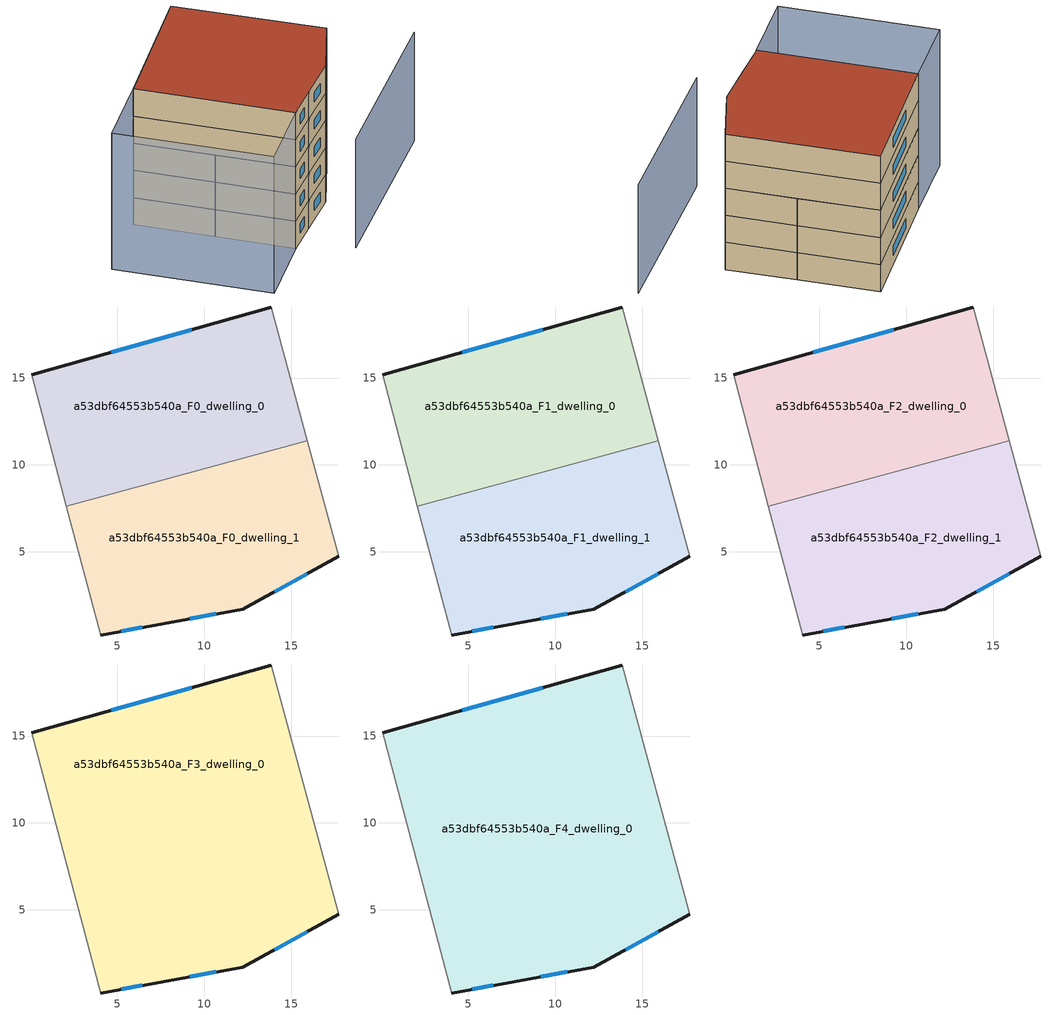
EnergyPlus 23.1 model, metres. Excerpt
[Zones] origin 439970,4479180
a53dbf64553b540a_F0_dwelling_0
 floor ground (EU_floor_Construction): 13.84,19.08 15.93,11.39 2.07,7.64 0.07,15.17 z0
 wall outside (EU_wall_Construction): 13.84,19.08 0.07,15.17 z0:3
 wall adiabatic (EU_wall_Construction): 0.07,15.17 2.07,7.64 / 15.93,11.39 13.84,19.08 z0:3
 wall to a53dbf64553b540a_F0_dwelling_1 (EU_wall_Construction): 2.07,7.64 15.93,11.39 z0:3
 window (EU_Window_Construction): 9.28,17.79 4.63,16.47 z0.99:2.01
a53dbf64553b540a_F0_dwelling_1
 floor ground (EU_floor_Construction): 15.93,11.39 17.73,4.74 12.21,1.71 7.63,0.87 4.03,0.22 2.07,7.64 z0
 wall outside (EU_wall_Construction): 4.03,0.22 7.63,0.87 12.21,1.71 17.73,4.74 z0:3
 wall adiabatic (EU_wall_Construction): 17.73,4.74 15.93,11.39 / 2.07,7.64 4.03,0.22 z0:3
 window (EU_Window_Construction): 14.04,2.72 15.9,3.74 / 9.15,1.15 10.69,1.43 / 5.23,0.44 6.44,0.66 z0.99:2.01
a53dbf64553b540a_F1_dwelling_0
 floor to a53dbf64553b540a_F0_dwelling_0 (EU_floor_Construction): 13.84,19.08 15.93,11.39 2.07,7.64 0.07,15.17 z3
 wall outside (EU_wall_Construction): 13.84,19.08 0.07,15.17 z3:6
 wall adiabatic (EU_wall_Construction): 0.07,15.17 2.07,7.64 / 15.93,11.39 13.84,19.08 z3:6
 wall to a53dbf64553b540a_F1_dwelling_1 (EU_wall_Construction): 2.07,7.64 15.93,11.39 z3:6
 window (EU_Window_Construction): 9.28,17.79 4.63,16.47 z3.99:5.01
a53dbf64553b540a_F1_dwelling_1
 floor to a53dbf64553b540a_F0_dwelling_1 (EU_floor_Construction): 15.93,11.39 17.73,4.74 12.21,1.71 7.63,0.87 4.03,0.22 2.07,7.64 z3
 wall outside (EU_wall_Construction): 4.03,0.22 7.63,0.87 12.21,1.71 17.73,4.74 z3:6
 wall adiabatic (EU_wall_Construction): 17.73,4.74 15.93,11.39 / 2.07,7.64 4.03,0.22 z3:6
 window (EU_Window_Construction): 14.04,2.72 15.9,3.74 / 9.15,1.15 10.69,1.43 / 5.23,0.44 6.44,0.66 z3.99:5.01
a53dbf64553b540a_F2_dwelling_0
 floor to a53dbf64553b540a_F1_dwelling_0 (EU_floor_Construction): 13.84,19.08 15.93,11.39 2.07,7.64 0.07,15.17 z6
 wall outside (EU_wall_Construction): 13.84,19.08 0.07,15.17 z6:9
 wall adiabatic (EU_wall_Construction): 0.07,15.17 2.07,7.64 / 15.93,11.39 13.84,19.08 z6:9
 wall to a53dbf64553b540a_F2_dwelling_1 (EU_wall_Construction): 2.07,7.64 15.93,11.39 z6:9
 window (EU_Window_Construction): 9.28,17.79 4.63,16.47 z6.99:8.01
a53dbf64553b540a_F2_dwelling_1
 floor to a53dbf64553b540a_F1_dwelling_1 (EU_floor_Construction): 15.93,11.39 17.73,4.74 12.21,1.71 7.63,0.87 4.03,0.22 2.07,7.64 z6
 wall outside (EU_wall_Construction): 4.03,0.22 7.63,0.87 12.21,1.71 17.73,4.74 z6:9
 wall adiabatic (EU_wall_Construction): 17.73,4.74 15.93,11.39 / 2.07,7.64 4.03,0.22 z6:9
 window (EU_Window_Construction): 14.04,2.72 15.9,3.74 / 9.15,1.15 10.69,1.43 / 5.23,0.44 6.44,0.66 z6.99:8.01
a53dbf64553b540a_F3_dwelling_0
 floor to a53dbf64553b540a_F2_dwelling_0 (EU_floor_Construction): 13.84,19.08 15.93,11.39 2.07,7.64 0.07,15.17 z9
 floor to a53dbf64553b540a_F2_dwelling_1 (EU_floor_Construction): 15.93,11.39 17.73,4.74 12.21,1.71 7.63,0.87 4.03,0.22 2.07,7.64 z9
 wall outside (EU_wall_Construction): 13.84,19.08 0.07,15.17 / 4.03,0.22 7.63,0.87 12.21,1.71 17.73,4.74 z9:12
 wall adiabatic (EU_wall_Construction): 17.73,4.74 13.84,19.08 / 0.07,15.17 4.03,0.22 z9:12
 window (EU_Window_Construction): 9.28,17.79 4.63,16.47 / 14.04,2.72 15.9,3.74 / 9.15,1.15 10.69,1.43 / 5.23,0.44 6.44,0.66 z9.99:11.01
a53dbf64553b540a_F4_dwelling_0
 floor to a53dbf64553b540a_F3_dwelling_0 (EU_floor_Construction): 13.84,19.08 17.73,4.74 12.21,1.71 7.63,0.87 4.03,0.22 0.07,15.17 z12
 wall outside (EU_wall_Construction): 13.84,19.08 0.07,15.17 / 4.03,0.22 7.63,0.87 12.21,1.71 17.73,4.74 z12:15
 wall adiabatic (EU_wall_Construction): 17.73,4.74 13.84,19.08 / 0.07,15.17 4.03,0.22 z12:15
 window (EU_Window_Construction): 9.28,17.79 4.63,16.47 / 14.04,2.72 15.9,3.74 / 9.15,1.15 10.69,1.43 / 5.23,0.44 6.44,0.66 z12.99:14.01
 roof outside (EU_roof_Construction): 17.73,4.74 13.84,19.08 0.07,15.17 4.03,0.22 7.63,0.87 12.21,1.71 z15
shading: 6.87,-4.51 25.15,-0.27 / 17.73,4.74 13.71,19.05 z0:12; 0.07,15.17 4.04,0.22 / 4.04,0.22 -3.41,-1.75 / -3.41,-1.75 -7.38,13.2 / -7.38,13.2 0.07,15.17 z0:15
[Building]
EU S2 Campaign: North Axis=0; Terrain=City; Solar Distribution=FullExterior
[Site:Location]
Madrid: Latitude=40.5; Longitude=-3.5; Time Zone=1; Elevation=609
[SizingPeriod:WeatherFileDays]
AnnualSizingPeriod: Begin Month=1; Begin Day of Month=1; End Month=12; End Day of Month=31; Day of Week for Start Day=Monday; Use Weather File Daylight Saving Period=No; Use Weather File Rain and Snow Indicators=No
[MATERIAL]
EU_InternalMass_Material: Roughness=MediumRough; Thickness=0.1; Conductivity=1; Density=1800; Specific Heat=900; Thermal Absorptance=0.9; Solar Absorptance=0.7; Visible Absorptance=0.7
[MATERIAL:NOMASS] Roughness=MediumRough; Thermal Absorptance=0.9; Solar Absorptance=0.7; Visible Absorptance=0.7
Name | Thermal Resistance
EU_wall_NoMass | 0.609216
EU_roof_NoMass | 0.513268
EU_floor_NoMass | 0.568163
[WINDOWMATERIAL:SIMPLEGLAZINGSYSTEM]
EU_Window_SimpleGlazing: UFactor=5.50606; Solar Heat Gain Coefficient=0.85; Visible Transmittance=0.85
[CONSTRUCTION]
EU_wall_Construction: EU_wall_NoMass
EU_roof_Construction: EU_roof_NoMass
EU_floor_Construction: EU_floor_NoMass
EU_InternalMass_Construction: EU_InternalMass_Material
EU_Window_Construction: EU_Window_SimpleGlazing
[ZONE] Type=1; Multiplier=1; Ceiling Height=autocalculate; Floor Area=autocalculate; Part of Total Floor Area=Yes
Name | Volume
a53dbf64553b540a_F0_dwelling_0; a53dbf64553b540a_F1_dwelling_0; a53dbf64553b540a_F2_dwelling_0 | 339.047
a53dbf64553b540a_F3_dwelling_0 | 678.083
a53dbf64553b540a_F4_dwelling_0 | 678.09
a53dbf64553b540a_F0_dwelling_1 | 339.039
a53dbf64553b540a_F1_dwelling_1; a53dbf64553b540a_F2_dwelling_1 | 339.038
[INTERNALMASS] Construction=EU_InternalMass_Construction
Name | Zone or ZoneList | Surface Area
a53dbf64553b540a_F0_dwelling_0_EU_InternalMass | a53dbf64553b540a_F0_dwelling_0 | 113.015
a53dbf64553b540a_F0_dwelling_1_EU_InternalMass | a53dbf64553b540a_F0_dwelling_1 | 113.013
a53dbf64553b540a_F1_dwelling_0_EU_InternalMass | a53dbf64553b540a_F1_dwelling_0 | 113.015
a53dbf64553b540a_F1_dwelling_1_EU_InternalMass | a53dbf64553b540a_F1_dwelling_1 | 113.013
a53dbf64553b540a_F2_dwelling_0_EU_InternalMass | a53dbf64553b540a_F2_dwelling_0 | 113.015
a53dbf64553b540a_F2_dwelling_1_EU_InternalMass | a53dbf64553b540a_F2_dwelling_1 | 113.013
a53dbf64553b540a_F3_dwelling_0_EU_InternalMass | a53dbf64553b540a_F3_dwelling_0 | 226.03
a53dbf64553b540a_F4_dwelling_0_EU_InternalMass | a53dbf64553b540a_F4_dwelling_0 | 226.03
[OTHEREQUIPMENT] Fuel Type=Electricity; Design Level Calculation Method=Watts/Area; Power per Zone Floor Area=1; Fraction Latent=0; Fraction Radiant=0; Fraction Lost=0; Carbon Dioxide Generation Rate=0; EndUse Subcategory=EU_Step8_InternalGains
Name | Zone or ZoneList or Space or SpaceList | Schedule
EU_Step8_InternalGain_a53dbf64553b540a_F0_dwelling_0_f000 | a53dbf64553b540a_F0_dwelling_0 | EU_Step8_GainSchedule_a53dbf64553b540a_F0_dwelling_0_f000
EU_Step8_InternalGain_a53dbf64553b540a_F0_dwelling_1_f000 | a53dbf64553b540a_F0_dwelling_1 | EU_Step8_GainSchedule_a53dbf64553b540a_F0_dwelling_1_f000
EU_Step8_InternalGain_a53dbf64553b540a_F1_dwelling_0_f000 | a53dbf64553b540a_F1_dwelling_0 | EU_Step8_GainSchedule_a53dbf64553b540a_F1_dwelling_0_f000
EU_Step8_InternalGain_a53dbf64553b540a_F1_dwelling_1_f000 | a53dbf64553b540a_F1_dwelling_1 | EU_Step8_GainSchedule_a53dbf64553b540a_F1_dwelling_1_f000
EU_Step8_InternalGain_a53dbf64553b540a_F2_dwelling_0_f000 | a53dbf64553b540a_F2_dwelling_0 | EU_Step8_GainSchedule_a53dbf64553b540a_F2_dwelling_0_f000
EU_Step8_InternalGain_a53dbf64553b540a_F2_dwelling_1_f000 | a53dbf64553b540a_F2_dwelling_1 | EU_Step8_GainSchedule_a53dbf64553b540a_F2_dwelling_1_f000
EU_Step8_InternalGain_a53dbf64553b540a_F3_dwelling_0_f000 | a53dbf64553b540a_F3_dwelling_0 | EU_Step8_GainSchedule_a53dbf64553b540a_F3_dwelling_0_f000
EU_Step8_InternalGain_a53dbf64553b540a_F4_dwelling_0_f000 | a53dbf64553b540a_F4_dwelling_0 | EU_Step8_GainSchedule_a53dbf64553b540a_F4_dwelling_0_f000
[ZONEVENTILATION:DESIGNFLOWRATE] Schedule=EU_AlwaysOn; Design Flow Rate Calculation Method=AirChanges/Hour; Air Changes per Hour=0.752966; Ventilation Type=Natural; Fan Pressure Rise=0; Fan Total Efficiency=1; Constant Term Coefficient=1; Temperature Term Coefficient=0; Velocity Term Coefficient=0; Velocity Squared Term Coefficient=0; Minimum Indoor Temperature=-100; Maximum Indoor Temperature=100; Delta Temperature=-100; Minimum Outdoor Temperature=-100; Maximum Outdoor Temperature=100; Maximum Wind Speed=40
Name | Zone or ZoneList or Space or SpaceList
EU_ConstantAir_a53dbf64553b540a_F0_dwelling_0 | a53dbf64553b540a_F0_dwelling_0
EU_ConstantAir_a53dbf64553b540a_F0_dwelling_1 | a53dbf64553b540a_F0_dwelling_1
EU_ConstantAir_a53dbf64553b540a_F1_dwelling_0 | a53dbf64553b540a_F1_dwelling_0
EU_ConstantAir_a53dbf64553b540a_F1_dwelling_1 | a53dbf64553b540a_F1_dwelling_1
EU_ConstantAir_a53dbf64553b540a_F2_dwelling_0 | a53dbf64553b540a_F2_dwelling_0
EU_ConstantAir_a53dbf64553b540a_F2_dwelling_1 | a53dbf64553b540a_F2_dwelling_1
EU_ConstantAir_a53dbf64553b540a_F3_dwelling_0 | a53dbf64553b540a_F3_dwelling_0
EU_ConstantAir_a53dbf64553b540a_F4_dwelling_0 | a53dbf64553b540a_F4_dwelling_0
[HVACTEMPLATE:THERMOSTAT] Constant Heating Setpoint=20; Constant Cooling Setpoint=50
EU_HeatOnly_a53dbf64553b540a_F0_dwelling_0; EU_HeatOnly_a53dbf64553b540a_F0_dwelling_1; EU_HeatOnly_a53dbf64553b540a_F1_dwelling_0; EU_HeatOnly_a53dbf64553b540a_F1_dwelling_1; EU_HeatOnly_a53dbf64553b540a_F2_dwelling_0; EU_HeatOnly_a53dbf64553b540a_F2_dwelling_1; EU_HeatOnly_a53dbf64553b540a_F3_dwelling_0; EU_HeatOnly_a53dbf64553b540a_F4_dwelling_0
[HVACTEMPLATE:ZONE:IDEALLOADSAIRSYSTEM] System Availability Schedule=EU_AlwaysOn; Maximum Heating Supply Air Temperature=50; Minimum Cooling Supply Air Temperature=13; Maximum Heating Supply Air Humidity Ratio=0.0156; Minimum Cooling Supply Air Humidity Ratio=0.0077; Heating Limit=NoLimit; Cooling Limit=NoLimit; Heating Availability Schedule=EU_AlwaysOn; Cooling Availability Schedule=EU_CoolingOff; Dehumidification Control Type=ConstantSensibleHeatRatio; Cooling Sensible Heat Ratio=0.7; Dehumidification Setpoint=60; Humidification Control Type=None; Humidification Setpoint=30; Outdoor Air Method=None; Outdoor Air Flow Rate per Person=0.00944; Outdoor Air Flow Rate per Zone Floor Area=0; Outdoor Air Flow Rate per Zone=0; Demand Controlled Ventilation Type=None; Outdoor Air Economizer Type=NoEconomizer; Heat Recovery Type=None; Sensible Heat Recovery Effectiveness=0.7; Latent Heat Recovery Effectiveness=0.65
Name | Template Thermostat
a53dbf64553b540a_F0_dwelling_0 | EU_HeatOnly_a53dbf64553b540a_F0_dwelling_0
a53dbf64553b540a_F0_dwelling_1 | EU_HeatOnly_a53dbf64553b540a_F0_dwelling_1
a53dbf64553b540a_F1_dwelling_0 | EU_HeatOnly_a53dbf64553b540a_F1_dwelling_0
a53dbf64553b540a_F1_dwelling_1 | EU_HeatOnly_a53dbf64553b540a_F1_dwelling_1
a53dbf64553b540a_F2_dwelling_0 | EU_HeatOnly_a53dbf64553b540a_F2_dwelling_0
a53dbf64553b540a_F2_dwelling_1 | EU_HeatOnly_a53dbf64553b540a_F2_dwelling_1
a53dbf64553b540a_F3_dwelling_0 | EU_HeatOnly_a53dbf64553b540a_F3_dwelling_0
a53dbf64553b540a_F4_dwelling_0 | EU_HeatOnly_a53dbf64553b540a_F4_dwelling_0
[SIZING:ZONE] Zone Cooling Design Supply Air Temperature Input Method=SupplyAirTemperature; Zone Cooling Design Supply Air Temperature=13; Zone Heating Design Supply Air Temperature Input Method=SupplyAirTemperature; Zone Heating Design Supply Air Temperature=50; Zone Cooling Design Supply Air Humidity Ratio=0.008; Zone Heating Design Supply Air Humidity Ratio=0.008; Cooling Design Air Flow Method=DesignDay; Cooling Design Air Flow Rate=0; Cooling Minimum Air Flow per Zone Floor Area=0.000762; Cooling Minimum Air Flow=0; Cooling Minimum Air Flow Fraction=0.2; Heating Design Air Flow Method=DesignDay; Heating Design Air Flow Rate=0; Heating Maximum Air Flow per Zone Floor Area=0.002032; Heating Maximum Air Flow=0.141576; Heating Maximum Air Flow Fraction=0.3; Account for Dedicated Outdoor Air System=No; Dedicated Outdoor Air System Control Strategy=NeutralSupplyAir; Dedicated Outdoor Air Low Setpoint Temperature for Design=autosize; Dedicated Outdoor Air High Setpoint Temperature for Design=autosize; Zone Load Sizing Method=Sensible Load Only No Latent Load; Zone Latent Cooling Design Supply Air Humidity Ratio Input Method=HumidityRatioDifference; Zone Cooling Design Supply Air Humidity Ratio Difference=0.005; Zone Latent Heating Design Supply Air Humidity Ratio Input Method=HumidityRatioDifference; Zone Humidification Design Supply Air Humidity Ratio Difference=0.005
a53dbf64553b540a_F0_dwelling_0; a53dbf64553b540a_F0_dwelling_1; a53dbf64553b540a_F1_dwelling_0; a53dbf64553b540a_F1_dwelling_1; a53dbf64553b540a_F2_dwelling_0; a53dbf64553b540a_F2_dwelling_1; a53dbf64553b540a_F3_dwelling_0; a53dbf64553b540a_F4_dwelling_0
[SCHEDULE:CONSTANT]
Name | Hourly Value
EU_AlwaysOn | 1
EU_CoolingOff | 0
[SCHEDULE:FILE] Column Number=1; Rows to Skip at Top=0; Number of Hours of Data=8760; Column Separator=Comma; Interpolate to Timestep=No; Minutes per Item=60; Adjust Schedule for Daylight Savings=Yes
Name | File
EU_Step8_GainSchedule_a53dbf64553b540a_F0_dwelling_0_f000 | ../../schedules/a53dbf64553b540a/a53dbf64553b540a_F0_dwelling_0_f000_gain.csv
EU_Step8_GainSchedule_a53dbf64553b540a_F0_dwelling_1_f000 | ../../schedules/a53dbf64553b540a/a53dbf64553b540a_F0_dwelling_1_f000_gain.csv
EU_Step8_GainSchedule_a53dbf64553b540a_F1_dwelling_0_f000 | ../../schedules/a53dbf64553b540a/a53dbf64553b540a_F1_dwelling_0_f000_gain.csv
EU_Step8_GainSchedule_a53dbf64553b540a_F1_dwelling_1_f000 | ../../schedules/a53dbf64553b540a/a53dbf64553b540a_F1_dwelling_1_f000_gain.csv
EU_Step8_GainSchedule_a53dbf64553b540a_F2_dwelling_0_f000 | ../../schedules/a53dbf64553b540a/a53dbf64553b540a_F2_dwelling_0_f000_gain.csv
EU_Step8_GainSchedule_a53dbf64553b540a_F2_dwelling_1_f000 | ../../schedules/a53dbf64553b540a/a53dbf64553b540a_F2_dwelling_1_f000_gain.csv
EU_Step8_GainSchedule_a53dbf64553b540a_F3_dwelling_0_f000 | ../../schedules/a53dbf64553b540a/a53dbf64553b540a_F3_dwelling_0_f000_gain.csv
EU_Step8_GainSchedule_a53dbf64553b540a_F4_dwelling_0_f000 | ../../schedules/a53dbf64553b540a/a53dbf64553b540a_F4_dwelling_0_f000_gain.csv
